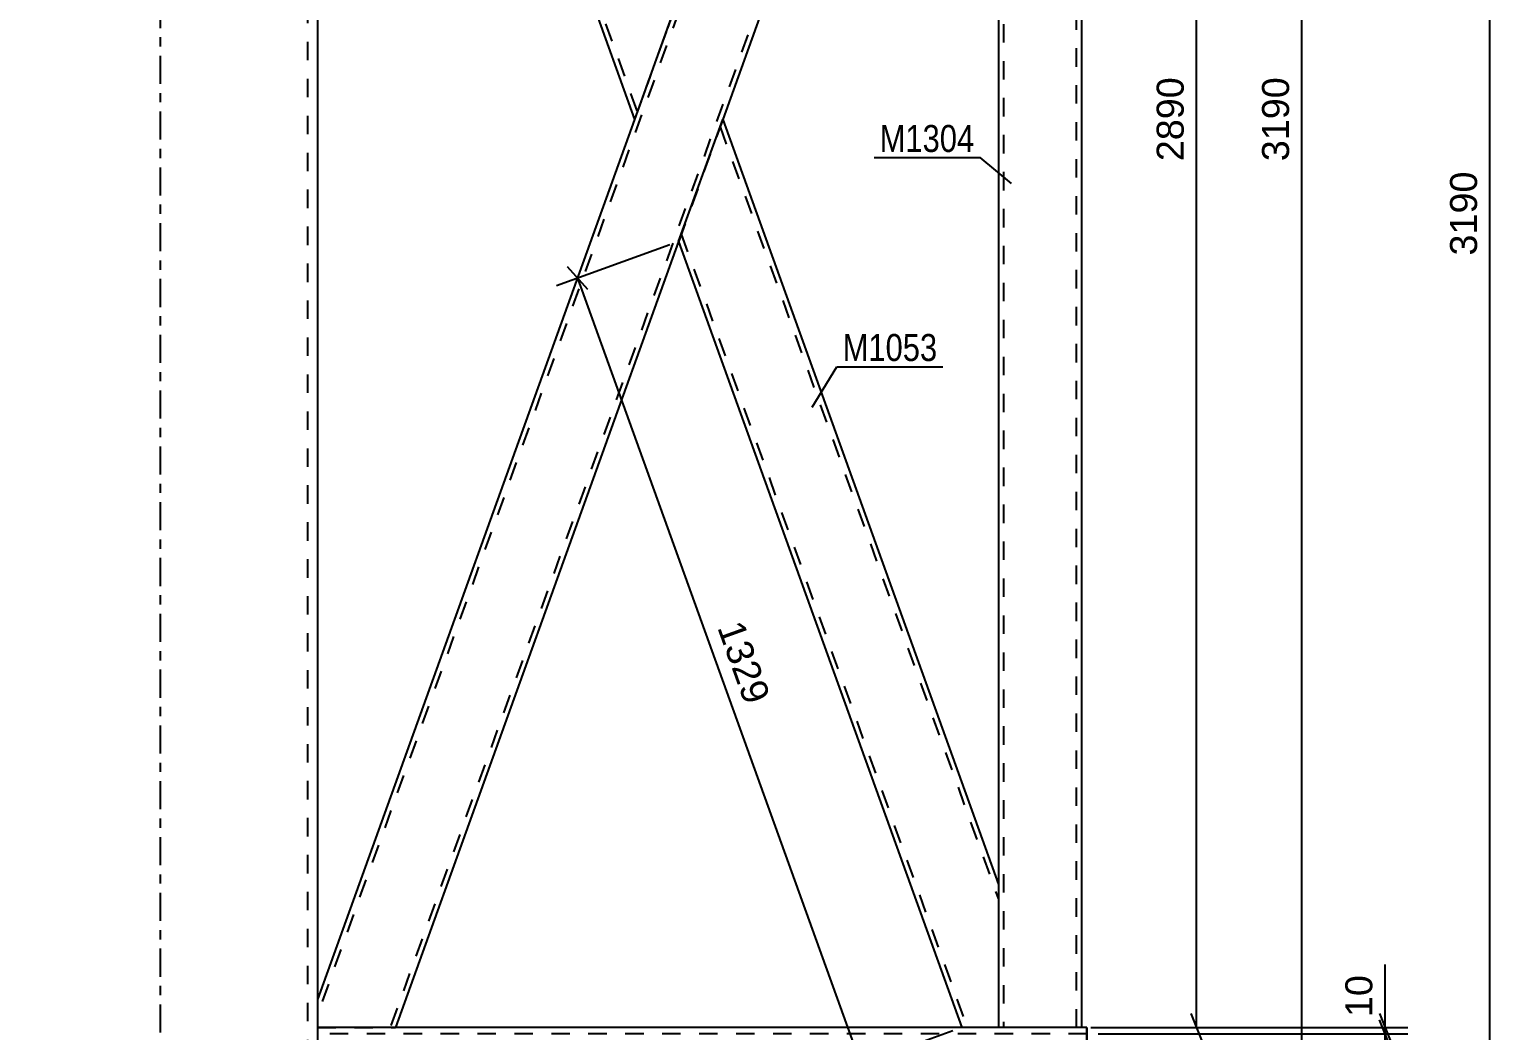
# Model space of a CAD drawing. Header units: millimetres. Extents: x -384 to 457, y -61 to 533.
# Drawn here: x -288.3 to -133.3, y 234.4 to 340.6 of the extents above; entities that cross this region are included whole.
import ezdxf

# ---------------------------------------------------------------- set-up
doc = ezdxf.new("R2010")
doc.units = ezdxf.units.MM
doc.linetypes.add('DXK_LINE_DOT2', pattern=[3.9198, 1.9599, -1.9599])
doc.linetypes.add('DXK_LINE_DOT3', pattern=[5.9187, 2.979, -0.9799, 0.9799, -0.9799])
doc.styles.add('Arial', font='ARIAL.TTF', dxfattribs={"height": 0.2})
doc.styles.add('Arial Narrow', font='ARIALN.TTF', dxfattribs={"height": 0.2})

# ---------------------------------------------------------------- blocks, each defined once
blk = doc.blocks.new('Part-284935728-4982 - 4846')
at = {"color": 2, "linetype": 'Continuous'}
for p, q in [((-322.75, 234.7), (-321.75, 234.7)), ((-291.09, 234.7), (-314.75, 234.7)), ((-322.75, 214.7), (-321.75, 214.7)), ((-314.75, 214.7), (-291.09, 214.7))]:
    blk.add_line(p, q, dxfattribs=at)
at = {"color": 7, "linetype": 'DXK_LINE_DOT2'}
for p, q in [((-322.75, 234.7), (-322.75, 214.7)), ((-321.75, 234.7), (-314.75, 234.7)), ((-291.09, 214.7), (-291.09, 234.7)), ((-291.09, 234.7), (-291.09, 234.7)), ((-291.09, 234.7), (-291.09, 234.7)), ((-322.75, 234.03), (-291.09, 234.03)), ((-322.75, 215.37), (-291.09, 215.37)), ((-321.75, 214.7), (-314.75, 214.7)), ((-291.09, 214.7), (-291.09, 214.7)), ((-291.09, 214.7), (-291.09, 214.7))]:
    blk.add_line(p, q, dxfattribs=at)
at = {"color": 7, "linetype": 'DXK_LINE_DOT3'}
blk.add_line((-332.75, 224.7), (-281.09, 224.7), dxfattribs=at)
blk = doc.blocks.new('Part-284935728-4920 - 4846')
at = {"color": 7, "linetype": 'DXK_LINE_DOT2'}
for p, q in [((-188.8, 427.37), (-257.75, 236.1)), ((-189.37, 427.37), (-224.1, 331.03)), ((-185.49, 413.76), (-250.04, 234.7)), ((-219.42, 344.01), (-224.1, 331.03)), ((-214.74, 331.03), (-219.42, 318.06)), ((-257.75, 237.67), (-257.75, 234.7)), ((-257.69, 234.7), (-257.75, 234.7)), ((-257.75, 234.7), (-257.69, 234.7)), ((-257.75, 234.7), (-257.69, 234.7)), ((-257.75, 234.7), (-249.47, 234.7))]:
    blk.add_line(p, q, dxfattribs=at)
at = {"color": 2, "linetype": 'Continuous'}
for p, q in [((-185.49, 412.19), (-214.74, 331.03)), ((-224.1, 331.03), (-257.75, 237.67)), ((-219.42, 318.06), (-249.47, 234.7)), ((-257.75, 234.7), (-257.75, 234.7))]:
    blk.add_line(p, q, dxfattribs=at)
blk = doc.blocks.new('Part-284935728-4953 - 4846')
at = {"color": 7, "linetype": 'DXK_LINE_DOT3'}
blk.add_line((-274.42, 103.97), (-274.42, 459.01), dxfattribs=at)
at = {"color": 7, "linetype": 'DXK_LINE_DOT2'}
blk.add_line((-258.82, 449.01), (-258.82, 103.97), dxfattribs=at)
at = {"color": 2, "linetype": 'Continuous'}
blk.add_line((-257.75, 449.01), (-257.75, 103.97), dxfattribs=at)
blk = doc.blocks.new('Part-284935728-5000 - 4846')
at = {"color": 2, "linetype": 'Continuous'}
for p, q in [((-219.42, 318.06), (-214.74, 331.03)), ((-214.74, 331.03), (-185.49, 249.88)), ((-219.42, 318.06), (-189.37, 234.7)), ((-185.49, 249.88), (-185.49, 246.73)), ((-185.49, 246.73), (-185.49, 234.7))]:
    blk.add_line(p, q, dxfattribs=at)
at = {"color": 7, "linetype": 'DXK_LINE_DOT2'}
for p, q in [((-215.03, 330.25), (-185.49, 248.31)), ((-219.14, 318.84), (-219.12, 318.9)), ((-219.14, 318.84), (-188.8, 234.7)), ((-185.49, 249.64), (-185.49, 246.73)), ((-185.49, 234.7), (-189.37, 234.7))]:
    blk.add_line(p, q, dxfattribs=at)
blk = doc.blocks.new('Part-284935728-5022 - 4846')
at = {"color": 2, "linetype": 'Continuous'}
for p, q in [((-257.75, 427.37), (-257.75, 424.39)), ((-249.47, 427.37), (-219.42, 344.01)), ((-257.75, 424.39), (-224.1, 331.03)), ((-219.42, 344.01), (-219.99, 342.43)), ((-219.99, 342.43), (-224.1, 331.03))]:
    blk.add_line(p, q, dxfattribs=at)
at = {"color": 7, "linetype": 'DXK_LINE_DOT2'}
for p, q in [((-257.69, 427.37), (-257.75, 427.37)), ((-257.75, 427.37), (-249.47, 427.37)), ((-250.04, 427.37), (-219.7, 343.22)), ((-257.75, 425.97), (-223.81, 331.82)), ((-219.46, 343.89), (-219.99, 342.43)), ((-223.81, 331.82), (-223.79, 331.88))]:
    blk.add_line(p, q, dxfattribs=at)
blk = doc.blocks.new('Part-284935728-5027 - 4846')
at = {"color": 7, "linetype": 'DXK_LINE_DOT2'}
for p, q in [((-184.95, 427.37), (-184.95, 234.7)), ((-177.22, 234.7), (-177.22, 427.37)), ((-185.49, 249.88), (-185.49, 234.7)), ((-176.69, 234.7), (-185.49, 234.7))]:
    blk.add_line(p, q, dxfattribs=at)
at = {"color": 2, "linetype": 'Continuous'}
for p, q in [((-176.69, 424.28), (-176.69, 234.7)), ((-185.49, 412.19), (-185.49, 249.88))]:
    blk.add_line(p, q, dxfattribs=at)
blk = doc.blocks.new('Part-284935728-5057 - 4846')
at = {"color": 2, "linetype": 'Continuous'}
for p, q in [((-176.09, 234.7), (-257.75, 234.7)), ((-257.75, 234.7), (-257.75, 214.7)), ((-176.09, 234.7), (-176.09, 233.37)), ((-176.09, 233.37), (-176.09, 224.52)), ((-193.75, 214.7), (-257.75, 214.7))]:
    blk.add_line(p, q, dxfattribs=at)
at = {"color": 7, "linetype": 'DXK_LINE_DOT2'}
for p, q in [((-176.09, 233.37), (-176.09, 234.6)), ((-176.09, 234.03), (-257.75, 234.03)), ((-176.09, 224.52), (-176.09, 214.7)), ((-257.75, 215.37), (-257.75, 215.42)), ((-176.09, 215.37), (-257.75, 215.37)), ((-176.09, 214.7), (-193.75, 214.7)), ((-176.09, 215.37), (-176.09, 215.42))]:
    blk.add_line(p, q, dxfattribs=at)
at = {"color": 7, "linetype": 'DXK_LINE_DOT3'}
blk.add_line((-267.75, 224.7), (-166.09, 224.7), dxfattribs=at)
blk = doc.blocks.new('StraightDimension-284935728-9022 - 4846')
at = {"color": 7, "linetype": 'Continuous'}
for p, q in [((-145.06, 236.2), (-143.86, 233.2)), ((-175.28, 234.7), (-142.06, 234.7)), ((-143.86, 232.53), (-145.06, 235.53)), ((-144.46, 234.03), (-144.46, 234.7)), ((-174.89, 234.03), (-142.06, 234.03))]:
    blk.add_line(p, q, dxfattribs=at)
at = {"color": 0}
blk.add_wipeout([(-145.21, 240.87), (-149.41, 240.87), (-149.41, 235.22), (-145.21, 235.22)], dxfattribs=at)
at = {"color": 7, "linetype": 'Continuous'}
blk.add_line((-144.46, 234.7), (-144.46, 241.4), dxfattribs=at)
blk.add_line((-144.46, 234.7), (-144.46, 241.4), dxfattribs=at)
at = {"color": 3, "style": 'Arial'}
blk.add_text('10', height=2.865, rotation=90.0002, dxfattribs=at).set_placement((-145.81, 235.82))
blk = doc.blocks.new('StraightDimension-284935728-9023 - 4846')
at = {"color": 7, "linetype": 'Continuous'}
for p, q in [((-143.86, 232.53), (-145.06, 235.53)), ((-174.89, 234.03), (-142.06, 234.03)), ((-144.46, 215.49), (-144.46, 234.03)), ((-145.06, 216.99), (-143.86, 213.99)), ((-175.69, 215.49), (-142.06, 215.49))]:
    blk.add_line(p, q, dxfattribs=at)
at = {"color": 0}
blk.add_wipeout([(-145.21, 228.69), (-149.41, 228.69), (-149.41, 220.82), (-145.21, 220.82)], dxfattribs=at)
at = {"color": 3, "style": 'Arial'}
blk.add_text('278', height=2.865, rotation=90.0002, dxfattribs=at).set_placement((-145.81, 221.42))
blk = doc.blocks.new('StraightDimension-284935728-21917 - 4846')
at = {"color": 7, "linetype": 'Continuous'}
blk.add_line((-133.35, 214.7), (-133.35, 427.37), dxfattribs=at)
at = {"color": 0}
blk.add_wipeout([(-134.1, 326.08), (-138.3, 326.08), (-138.3, 315.99), (-134.1, 315.99)], dxfattribs=at)
at = {"color": 3, "style": 'Arial'}
blk.add_text('3190', height=2.865, rotation=90.0002, dxfattribs=at).set_placement((-134.7, 316.59))
blk = doc.blocks.new('StraightDimension-284935728-5346 - 4846')
at = {"color": 7, "linetype": 'Continuous'}
for p, q in [((-220.36, 317.72), (-232.39, 313.38)), ((-229.06, 312.99), (-231.21, 315.4)), ((-230.14, 314.2), (-200.09, 230.84)), ((-190.31, 234.36), (-202.34, 230.02)), ((-201.16, 232.04), (-199.01, 229.63))]:
    blk.add_line(p, q, dxfattribs=at)
at = {"color": 0}
blk.add_wipeout([(-212.69, 268.02), (-208.74, 269.45), (-212.17, 278.94), (-216.12, 277.52)], dxfattribs=at)
at = {"color": 3, "style": 'Arial'}
blk.add_text('1329', height=2.865, rotation=-70.1759, dxfattribs=at).set_placement((-215.35, 277.16))
blk = doc.blocks.new('StraightDimension-284935728-5387 - 4846')
at = {"color": 7, "linetype": 'Continuous'}
for p, q in [((-164.48, 234.7), (-164.48, 427.37)), ((-165.08, 236.2), (-163.88, 233.2)), ((-175.69, 234.7), (-162.08, 234.7))]:
    blk.add_line(p, q, dxfattribs=at)
at = {"color": 0}
blk.add_wipeout([(-165.23, 336.08), (-169.43, 336.08), (-169.43, 325.99), (-165.23, 325.99)], dxfattribs=at)
at = {"color": 3, "style": 'Arial'}
blk.add_text('2890', height=2.865, rotation=90.0002, dxfattribs=at).set_placement((-165.83, 326.59))
blk = doc.blocks.new('StraightDimension-284935728-5398 - 4846')
at = {"color": 7, "linetype": 'Continuous'}
blk.add_line((-153.3, 224.7), (-153.3, 437.37), dxfattribs=at)
at = {"color": 0}
blk.add_wipeout([(-154.05, 336.08), (-158.25, 336.08), (-158.25, 325.99), (-154.05, 325.99)], dxfattribs=at)
at = {"color": 3, "style": 'Arial'}
blk.add_text('3190', height=2.865, rotation=90.0002, dxfattribs=at).set_placement((-154.65, 326.59))
blk = doc.blocks.new('Mark-284935728-4996 - 4846')
at = {"color": 0}
blk.add_wipeout([(-191.97, 305.4), (-191.97, 308.4), (-202.02, 308.4), (-202.02, 305.4)], dxfattribs=at)
blk.add_wipeout([(-191.97, 305.4), (-191.97, 308.4), (-202.02, 308.4), (-202.02, 305.4)], dxfattribs=at)
at = {"color": 30, "linetype": 'Continuous'}
for p, q in [((-205.25, 300.52), (-202.62, 304.8)), ((-202.62, 304.8), (-191.37, 304.8))]:
    blk.add_line(p, q, dxfattribs=at)
at = {"color": 3, "style": 'Arial Narrow'}
blk.add_text('M1053', height=2.863, dxfattribs=at).set_placement((-202.02, 305.4))
blk = doc.blocks.new('Mark-284935728-5023 - 4846')
at = {"color": 0}
blk.add_wipeout([(-188.04, 327.57), (-188.04, 330.57), (-198.09, 330.57), (-198.09, 327.57)], dxfattribs=at)
blk.add_wipeout([(-188.04, 327.57), (-188.04, 330.57), (-198.09, 330.57), (-198.09, 327.57)], dxfattribs=at)
at = {"color": 30, "linetype": 'Continuous'}
for p in [(-198.69, 326.97), (-184.09, 324.22)]:
    blk.add_line(p, (-187.44, 326.97), dxfattribs=at)
at = {"color": 3, "style": 'Arial Narrow'}
blk.add_text('M1304', height=2.863, dxfattribs=at).set_placement((-198.09, 327.57))

msp = doc.modelspace()

# ---------------------------------------------------------------- block references
for name in ['Part-284935728-4953 - 4846', 'Part-284935728-4920 - 4846', 'Part-284935728-5022 - 4846', 'Part-284935728-5027 - 4846', 'Part-284935728-5000 - 4846', 'Part-284935728-4982 - 4846', 'Part-284935728-5057 - 4846']:
    msp.add_blockref(name, (0, 0))

# ---------------------------------------------------------------- next in the draw order: block references
msp.add_blockref('StraightDimension-284935728-9022 - 4846', (0, 0))

# ---------------------------------------------------------------- next in the draw order: block references
msp.add_blockref('StraightDimension-284935728-9023 - 4846', (0, 0))

# ---------------------------------------------------------------- next in the draw order: block references
msp.add_blockref('StraightDimension-284935728-21917 - 4846', (0, 0))

# ---------------------------------------------------------------- next in the draw order: block references
for name in ['StraightDimension-284935728-5387 - 4846', 'Mark-284935728-5023 - 4846', 'StraightDimension-284935728-5346 - 4846']:
    msp.add_blockref(name, (0, 0))

# ---------------------------------------------------------------- next in the draw order: block references
for name in ['StraightDimension-284935728-5398 - 4846', 'Mark-284935728-4996 - 4846']:
    msp.add_blockref(name, (0, 0))

doc.saveas('drawing.dxf')
